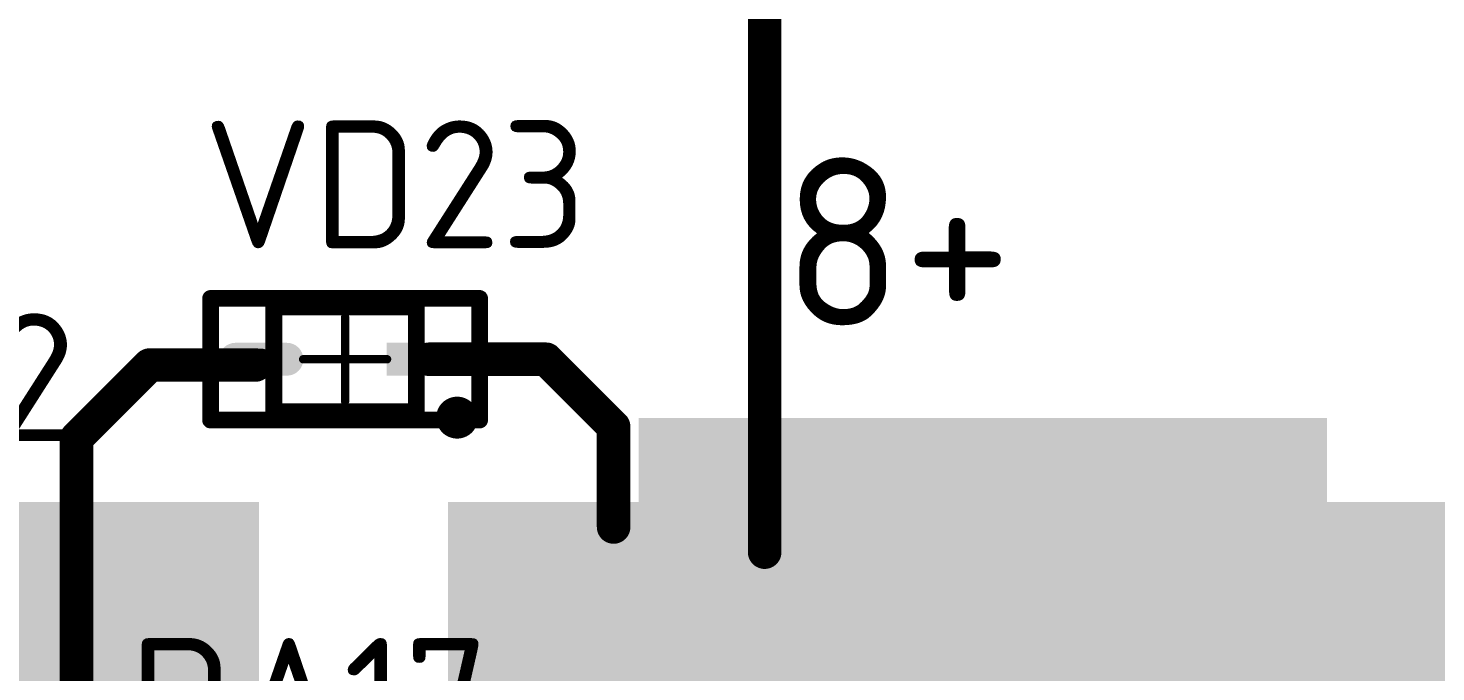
# Model space of a CAD drawing. Header units: inches. Extents: x 0 to 220, y 0 to 115.
# Drawn here: x 136.02 to 152.8, y 13.37 to 21.05 of the extents above; entities that cross this region are included whole.
import ezdxf

# ---------------------------------------------------------------- set-up
doc = ezdxf.new("R2010")
doc.units = ezdxf.units.IN
for name, color, linetype in [('Bottom Layer- Bottom', 5, 'Continuous'), ('Bottom Overlay- Bot Silk', 54, 'Continuous'), ('Bottom Solder- Bot Mask', 6, 'Continuous'), ('Multi-Layer', 9, 'Continuous'), ('Top 3D Body', 56, 'Continuous'), ('Top Assembly', 56, 'Continuous'), ('Top Component Center', 56, 'Continuous'), ('Top Courtyard', 56, 'Continuous'), ('Top Layer- Top', 1, 'Continuous'), ('Top Overlay- Top Silk', 2, 'Continuous'), ('Top Paste- Top Paste', 8, 'Continuous'), ('Top Solder- Top Mask', 216, 'Continuous')]:
    doc.layers.add(name, color=color, linetype=linetype)
doc.styles.add('GOST type B', font='', dxfattribs={"height": 0.2})
doc.styles.get('GOST type B').set_extended_font_data('GOST type B')

# ---------------------------------------------------------------- blocks, each defined once
blk = doc.blocks.new('SOD_323F_79')
at = {"layer": 'Top Layer- Top'}
blk.add_hatch(color=7, dxfattribs=at).paths.add_polyline_path([(-1.503, 0.196), (-0.497, 0.196), (-0.497, -0.196), (-1.503, -0.196)])
h = blk.add_hatch(color=7, dxfattribs=at)
edge = h.paths.add_edge_path()
edge.add_arc((0.694, 0), 0.196, 90, 180)
edge.add_line((0.497, 0), (0.497, 0))
edge.add_arc((0.694, 0), 0.196, 180, 270)
edge.add_line((0.694, -0.196), (1.307, -0.196))
edge.add_arc((1.307, 0), 0.196, 270, 360)
edge.add_line((1.503, 0), (1.503, 0))
edge.add_arc((1.307, 0), 0.196, 0, 90)
edge.add_line((1.307, 0.196), (0.694, 0.196))
at = {"layer": 'Top Paste- Top Paste'}
blk.add_hatch(color=7, dxfattribs=at).paths.add_polyline_path([(-1.503, 0.196), (-0.497, 0.196), (-0.497, -0.196), (-1.503, -0.196)])
h = blk.add_hatch(color=7, dxfattribs=at)
edge = h.paths.add_edge_path()
edge.add_arc((0.694, 0), 0.196, 90, 180)
edge.add_line((0.497, 0), (0.497, 0))
edge.add_arc((0.694, 0), 0.196, 180, 270)
edge.add_line((0.694, -0.196), (1.307, -0.196))
edge.add_arc((1.307, 0), 0.196, 270, 360)
edge.add_line((1.503, 0), (1.503, 0))
edge.add_arc((1.307, 0), 0.196, 0, 90)
edge.add_line((1.307, 0.196), (0.694, 0.196))
at = {"layer": 'Top Solder- Top Mask'}
blk.add_hatch(color=7, dxfattribs=at).paths.add_polyline_path([(-1.503, 0.196), (-0.497, 0.196), (-0.497, -0.196), (-1.503, -0.196)])
h = blk.add_hatch(color=7, dxfattribs=at)
edge = h.paths.add_edge_path()
edge.add_arc((0.694, 0), 0.196, 90, 180)
edge.add_line((0.497, 0), (0.497, 0))
edge.add_arc((0.694, 0), 0.196, 180, 270)
edge.add_line((0.694, -0.196), (1.307, -0.196))
edge.add_arc((1.307, 0), 0.196, 270, 360)
edge.add_line((1.503, 0), (1.503, 0))
edge.add_arc((1.307, 0), 0.196, 0, 90)
edge.add_line((1.307, 0.196), (0.694, 0.196))
at = {"layer": 'Top 3D Body'}
for points in [[(0.85, 0.625, 0.2, 0.2, 0), (-0.85, 0.625, 0.2, 0.2, 0)], [(-0.85, -0.625, 0.2, 0.2, 0), (-0.85, 0.625, 0.2, 0.2, 0)], [(0.85, -0.625, 0.2, 0.2, 0), (0.85, 0.625, 0.2, 0.2, 0)], [(0.85, -0.625, 0.2, 0.2, 0), (-0.85, -0.625, 0.2, 0.2, 0)]]:
    blk.add_lwpolyline(points, format="xyseb", dxfattribs=at)
for points in [[(-0.9, 0.625, 0.1, 0.1, 1), (-0.8, 0.625, 0.1, 0.1, 1)], [(-0.9, 0.625, 0.1, 0.1, 1), (-0.8, 0.625, 0.1, 0.1, 1)], [(0.8, 0.625, 0.1, 0.1, 1), (0.9, 0.625, 0.1, 0.1, 1)], [(0.8, 0.625, 0.1, 0.1, 1), (0.9, 0.625, 0.1, 0.1, 1)], [(-0.9, -0.625, 0.1, 0.1, 1), (-0.8, -0.625, 0.1, 0.1, 1)], [(-0.9, -0.625, 0.1, 0.1, 1), (-0.8, -0.625, 0.1, 0.1, 1)], [(0.8, -0.625, 0.1, 0.1, 1), (0.9, -0.625, 0.1, 0.1, 1)], [(0.8, -0.625, 0.1, 0.1, 1), (0.9, -0.625, 0.1, 0.1, 1)]]:
    blk.add_lwpolyline(points, format="xyseb", close=True, dxfattribs=at)
at = {"layer": 'Top Assembly'}
for points in [[(1.603, 0.725, 0.2, 0.2, 0), (-1.603, 0.725, 0.2, 0.2, 0)], [(-1.603, 0.725, 0.2, 0.2, 0), (-1.603, -0.725, 0.2, 0.2, 0)], [(1.603, 0.725, 0.2, 0.2, 0), (1.603, -0.725, 0.2, 0.2, 0)], [(1.603, -0.725, 0.2, 0.2, 0), (-1.603, -0.725, 0.2, 0.2, 0)]]:
    blk.add_lwpolyline(points, format="xyseb", dxfattribs=at)
for points in [[(-1.653, 0.725, 0.1, 0.1, 1), (-1.553, 0.725, 0.1, 0.1, 1)], [(-1.653, 0.725, 0.1, 0.1, 1), (-1.553, 0.725, 0.1, 0.1, 1)], [(1.553, 0.725, 0.1, 0.1, 1), (1.653, 0.725, 0.1, 0.1, 1)], [(1.553, 0.725, 0.1, 0.1, 1), (1.653, 0.725, 0.1, 0.1, 1)], [(-1.653, -0.725, 0.1, 0.1, 1), (-1.553, -0.725, 0.1, 0.1, 1)], [(-1.653, -0.725, 0.1, 0.1, 1), (-1.553, -0.725, 0.1, 0.1, 1)], [(1.553, -0.725, 0.1, 0.1, 1), (1.653, -0.725, 0.1, 0.1, 1)], [(1.553, -0.725, 0.1, 0.1, 1), (1.653, -0.725, 0.1, 0.1, 1)]]:
    blk.add_lwpolyline(points, format="xyseb", close=True, dxfattribs=at)
at = {"layer": 'Top Component Center'}
for points in [[(0, 0.5, 0.1, 0.1, 0), (0, -0.5, 0.1, 0.1, 0)], [(0.5, 0, 0.1, 0.1, 0), (-0.5, 0, 0.1, 0.1, 0)]]:
    blk.add_lwpolyline(points, format="xyseb", dxfattribs=at)
for points in [[(-0.025, 0.5, 0.05, 0.05, 1), (0.025, 0.5, 0.05, 0.05, 1)], [(-0.525, 0, 0.05, 0.05, 1), (-0.475, 0, 0.05, 0.05, 1)], [(0.475, 0, 0.05, 0.05, 1), (0.525, 0, 0.05, 0.05, 1)], [(-0.025, -0.5, 0.05, 0.05, 1), (0.025, -0.5, 0.05, 0.05, 1)]]:
    blk.add_lwpolyline(points, format="xyseb", close=True, dxfattribs=at)
at = {"layer": 'Top Courtyard'}
for points in [[(1.603, 0.725, 0.2, 0.2, 0), (-1.603, 0.725, 0.2, 0.2, 0)], [(-1.603, -0.725, 0.2, 0.2, 0), (-1.603, 0.725, 0.2, 0.2, 0)], [(1.603, 0.725, 0.2, 0.2, 0), (1.603, -0.725, 0.2, 0.2, 0)], [(1.603, -0.725, 0.2, 0.2, 0), (-1.603, -0.725, 0.2, 0.2, 0)]]:
    blk.add_lwpolyline(points, format="xyseb", dxfattribs=at)
for points in [[(-1.653, 0.725, 0.1, 0.1, 1), (-1.553, 0.725, 0.1, 0.1, 1)], [(-1.653, 0.725, 0.1, 0.1, 1), (-1.553, 0.725, 0.1, 0.1, 1)], [(1.553, 0.725, 0.1, 0.1, 1), (1.653, 0.725, 0.1, 0.1, 1)], [(1.553, 0.725, 0.1, 0.1, 1), (1.653, 0.725, 0.1, 0.1, 1)], [(-1.653, -0.725, 0.1, 0.1, 1), (-1.553, -0.725, 0.1, 0.1, 1)], [(-1.653, -0.725, 0.1, 0.1, 1), (-1.553, -0.725, 0.1, 0.1, 1)], [(1.553, -0.725, 0.1, 0.1, 1), (1.653, -0.725, 0.1, 0.1, 1)], [(1.553, -0.725, 0.1, 0.1, 1), (1.653, -0.725, 0.1, 0.1, 1)]]:
    blk.add_lwpolyline(points, format="xyseb", close=True, dxfattribs=at)
at = {"layer": 'Top Overlay- Top Silk'}
for points in [[(-1.21, 0.696, 0.25, 0.25, 1), (-1.46, 0.696, 0.25, 0.25, 1)], [(-1.523, 0.696, 0.125, 0.125, 1), (-1.398, 0.696, 0.125, 0.125, 1)], [(-1.273, 0.696, 0.125, 0.125, 1), (-1.148, 0.696, 0.125, 0.125, 1)], [(-0.9, 0.65, 0.1, 0.1, 1), (-0.8, 0.65, 0.1, 0.1, 1)], [(-0.9, 0.65, 0.1, 0.1, 1), (-0.8, 0.65, 0.1, 0.1, 1)], [(-0.9, 0.585, 0.1, 0.1, 1), (-0.8, 0.585, 0.1, 0.1, 1)], [(0.8, 0.65, 0.1, 0.1, 1), (0.9, 0.65, 0.1, 0.1, 1)], [(0.8, 0.65, 0.1, 0.1, 1), (0.9, 0.65, 0.1, 0.1, 1)], [(0.8, 0.585, 0.1, 0.1, 1), (0.9, 0.585, 0.1, 0.1, 1)], [(-0.9, -0.585, 0.1, 0.1, 1), (-0.8, -0.585, 0.1, 0.1, 1)], [(0.8, -0.585, 0.1, 0.1, 1), (0.9, -0.585, 0.1, 0.1, 1)], [(-0.9, -0.65, 0.1, 0.1, 1), (-0.8, -0.65, 0.1, 0.1, 1)], [(-0.9, -0.65, 0.1, 0.1, 1), (-0.8, -0.65, 0.1, 0.1, 1)], [(0.8, -0.65, 0.1, 0.1, 1), (0.9, -0.65, 0.1, 0.1, 1)], [(0.8, -0.65, 0.1, 0.1, 1), (0.9, -0.65, 0.1, 0.1, 1)]]:
    blk.add_lwpolyline(points, format="xyseb", close=True, dxfattribs=at)
for points in [[(-0.85, 0.585, 0.2, 0.2, 0), (-0.85, 0.65, 0.2, 0.2, 0)], [(0.85, 0.65, 0.2, 0.2, 0), (-0.85, 0.65, 0.2, 0.2, 0)], [(0.85, 0.65, 0.2, 0.2, 0), (0.85, 0.585, 0.2, 0.2, 0)], [(-0.85, -0.585, 0.2, 0.2, 0), (-0.85, -0.65, 0.2, 0.2, 0)], [(0.85, -0.65, 0.2, 0.2, 0), (0.85, -0.585, 0.2, 0.2, 0)], [(0.85, -0.65, 0.2, 0.2, 0), (-0.85, -0.65, 0.2, 0.2, 0)]]:
    blk.add_lwpolyline(points, format="xyseb", dxfattribs=at)

msp = doc.modelspace()

# ---------------------------------------------------------------- hatches: boundary and pattern name
at = {"layer": 'Bottom Layer- Bottom'}
h = msp.add_hatch(color=7, dxfattribs=at)
edge = h.paths.add_edge_path()
edge.add_arc((144.8, 14.8), 0.9, 0, 360)
h = msp.add_hatch(color=7, dxfattribs=at)
edge = h.paths.add_edge_path()
edge.add_arc((147.6, 14.8), 0.9, 0, 360)
h = msp.add_hatch(color=7, dxfattribs=at)
edge = h.paths.add_edge_path()
edge.add_arc((150, 14.75), 0.9, 0, 360)
at = {"layer": 'Bottom Solder- Bot Mask'}
h = msp.add_hatch(color=7, dxfattribs=at)
edge = h.paths.add_edge_path()
edge.add_arc((144.8, 14.8), 1.002, 0, 360)
h = msp.add_hatch(color=7, dxfattribs=at)
edge = h.paths.add_edge_path()
edge.add_arc((147.6, 14.8), 1.002, 0, 360)
h = msp.add_hatch(color=7, dxfattribs=at)
edge = h.paths.add_edge_path()
edge.add_arc((150, 14.75), 1.002, 0, 360)
at = {"layer": 'Multi-Layer'}
msp.add_hatch(color=9, dxfattribs=at).paths.add_polyline_path([(143.3, 13.5), (151.5, 13.5), (151.5, 16.4), (143.3, 16.4)])
at = {"layer": 'Top Layer- Top'}
h = msp.add_hatch(color=7, dxfattribs=at)
edge = h.paths.add_edge_path()
edge.add_arc((144.8, 14.8), 0.9, 0, 360)
h = msp.add_hatch(color=7, dxfattribs=at)
edge = h.paths.add_edge_path()
edge.add_arc((147.6, 14.8), 0.9, 0, 360)
h = msp.add_hatch(color=7, dxfattribs=at)
edge = h.paths.add_edge_path()
edge.add_arc((150, 14.75), 0.9, 0, 360)
for points in [[(134, 9.925), (134, 15.4), (138.775, 15.4), (138.775, 10.717), (138.783, 10.709), (138.774, 10.7), (138, 10.7), (138, 10.065), (137.86, 9.925)], [(155.457, 9.925), (155.457, 15.4), (141.025, 15.4), (141.025, 10.717), (141.017, 10.709), (141.026, 10.7), (141.8, 10.7), (141.8, 10.065), (141.94, 9.925)]]:
    msp.add_hatch(color=1, dxfattribs=at).paths.add_polyline_path(points)
at = {"layer": 'Top Solder- Top Mask'}
h = msp.add_hatch(color=7, dxfattribs=at)
edge = h.paths.add_edge_path()
edge.add_arc((144.8, 14.8), 1.002, 0, 360)
h = msp.add_hatch(color=7, dxfattribs=at)
edge = h.paths.add_edge_path()
edge.add_arc((147.6, 14.8), 1.002, 0, 360)
h = msp.add_hatch(color=7, dxfattribs=at)
edge = h.paths.add_edge_path()
edge.add_arc((150, 14.75), 1.002, 0, 360)

# ---------------------------------------------------------------- linework, layer by layer
at = {"layer": 'Bottom Layer- Bottom'}
msp.add_lwpolyline([(144.8, 14.8, 0.4, 0.4, 0), (144.8, 14.9, 0.4, 0.4, 0)], format="xyseb", dxfattribs=at)
for points in [[(144.7, 14.9, 0.2, 0.2, 1), (144.9, 14.9, 0.2, 0.2, 1)], [(144.7, 14.8, 0.2, 0.2, 1), (144.9, 14.8, 0.2, 0.2, 1)]]:
    msp.add_lwpolyline(points, format="xyseb", close=True, dxfattribs=at)
at = {"layer": 'Top Layer- Top'}
for points in [[(144.8, 14.8, 0.4, 0.4, 0), (144.8, 22.183, 0.4, 0.4, 0)], [(140.8, 17.1, 0.4, 0.4, 0), (142.196, 17.1, 0.4, 0.4, 0)], [(142.196, 17.1, 0.4, 0.4, 0), (143, 16.296, 0.4, 0.4, 0)], [(136.6, 16.161, 0.4, 0.4, 0), (137.47, 17.031, 0.4, 0.4, 0)], [(137.47, 17.031, 0.4, 0.4, 0), (138.73, 17.031, 0.4, 0.4, 0)], [(138.73, 17.031, 0.254, 0.254, 0), (138.8, 17.1, 0.254, 0.254, 0)], [(143, 15.1, 0.4, 0.4, 0), (143, 16.296, 0.4, 0.4, 0)], [(136.6, 12.646, 0.4, 0.4, 0), (136.6, 16.161, 0.4, 0.4, 0)]]:
    msp.add_lwpolyline(points, format="xyseb", dxfattribs=at)
for points in [[(140.7, 17.1, 0.2, 0.2, 1), (140.9, 17.1, 0.2, 0.2, 1)], [(142.096, 17.1, 0.2, 0.2, 1), (142.296, 17.1, 0.2, 0.2, 1)], [(142.096, 17.1, 0.2, 0.2, 1), (142.296, 17.1, 0.2, 0.2, 1)], [(137.37, 17.031, 0.2, 0.2, 1), (137.57, 17.031, 0.2, 0.2, 1)], [(137.37, 17.031, 0.2, 0.2, 1), (137.57, 17.031, 0.2, 0.2, 1)], [(138.63, 17.031, 0.2, 0.2, 1), (138.83, 17.031, 0.2, 0.2, 1)], [(138.667, 17.031, 0.127, 0.127, 1), (138.794, 17.031, 0.127, 0.127, 1)], [(138.736, 17.1, 0.127, 0.127, 1), (138.863, 17.1, 0.127, 0.127, 1)], [(142.9, 16.296, 0.2, 0.2, 1), (143.1, 16.296, 0.2, 0.2, 1)], [(142.9, 16.296, 0.2, 0.2, 1), (143.1, 16.296, 0.2, 0.2, 1)], [(136.5, 16.161, 0.2, 0.2, 1), (136.7, 16.161, 0.2, 0.2, 1)], [(136.5, 16.161, 0.2, 0.2, 1), (136.7, 16.161, 0.2, 0.2, 1)], [(142.9, 15.1, 0.2, 0.2, 1), (143.1, 15.1, 0.2, 0.2, 1)], [(144.7, 14.8, 0.2, 0.2, 1), (144.9, 14.8, 0.2, 0.2, 1)]]:
    msp.add_lwpolyline(points, format="xyseb", close=True, dxfattribs=at)

# ---------------------------------------------------------------- block references
at = {"rotation": 180}
msp.add_blockref('SOD_323F_79', (139.8, 17.1), dxfattribs=at)

# ---------------------------------------------------------------- texts
at = {"layer": 'Bottom Overlay- Bot Silk', "style": 'GOST type B', "text_generation_flag": 2}
msp.add_text('+8', height=2, dxfattribs=at).set_placement((147.75, 17.5))
at = {"layer": 'Top Overlay- Top Silk', "style": 'GOST type B'}
for s, p in [('VD23', (138.107, 18.423)), ('NT2', (133.202, 16.124)), ('DA17', (137.219, 12.252))]:
    msp.add_text(s, height=1.524, dxfattribs=at).set_placement(p)

doc.saveas('drawing.dxf')
